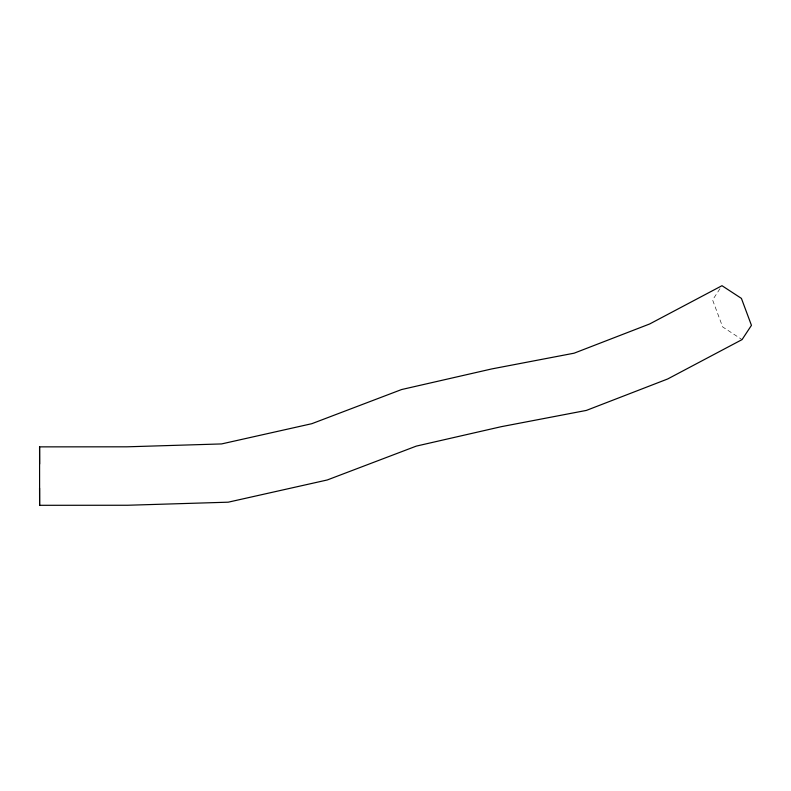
<?xml version="1.0" encoding="UTF-8"?>
<svg xmlns="http://www.w3.org/2000/svg" width="791" height="791" viewBox="0 0 791 791"><rect width="100%" height="100%" fill="white"/><g stroke="black" fill="none" stroke-linecap="round" stroke-linejoin="round"><path stroke-width="0.59" stroke-dasharray="3.96 2.97" d="M719.968 288.745L712.592 299.947L722.638 326.901L742.057 339.606"/><path stroke-width="1.19" d="M39.58 446.866L39.609 505.301L127.638 505.251L228.233 502.186L327.276 479.969L416.293 446.114L501.197 426.695L586.388 410.41L667.693 378.968L742.057 339.606L751.45 325.348L741.414 298.395L721.985 285.699L649.678 323.964L574.137 353.181L491.695 368.942L401.581 389.548L311.832 423.689L221.589 443.929L126.956 446.816L39.58 446.866L39.629 464.05M39.56 488.126L39.609 505.301"/></g></svg>
